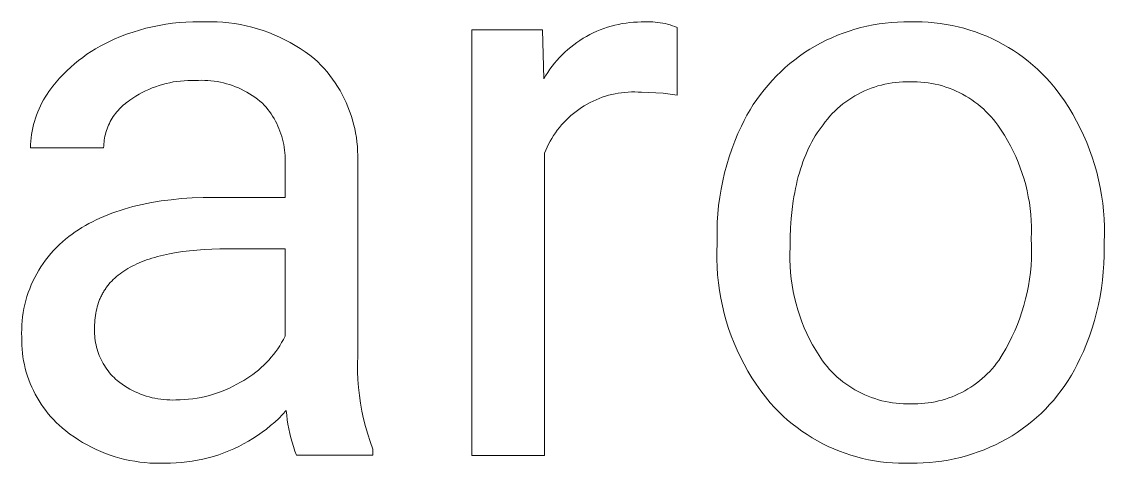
# Model space of a CAD drawing. Header units: millimetres. Extents: x 0 to 3480, y 0 to 2432.
# Drawn here: x 2773.3 to 2835.7, y 330.2 to 355.6 of the extents above; entities that cross this region are included whole.
import ezdxf

# ---------------------------------------------------------------- set-up
doc = ezdxf.new("R2010")
doc.units = ezdxf.units.MM
doc.header["$MEASUREMENT"] = 0
doc.layers.add('Domyślny', color=7, linetype='Continuous', true_color=0x000000)

msp = doc.modelspace()

# ---------------------------------------------------------------- linework, layer by layer
at = {"layer": 'Domyślny', "color": 18, "lineweight": 15, "true_color": 0x000000}
for p, q in [((2781.616, 355.467), (2782.001, 355.519)), ((2782.001, 355.519), (2782.388, 355.558)), ((2782.388, 355.558), (2782.775, 355.585)), ((2782.775, 355.585), (2783.164, 355.599)), ((2783.164, 355.599), (2783.552, 355.6)), ((2783.552, 355.6), (2783.891, 355.613)), ((2783.891, 355.613), (2784.23, 355.614)), ((2784.23, 355.614), (2784.569, 355.604)), ((2784.569, 355.604), (2784.907, 355.582)), ((2784.907, 355.582), (2785.244, 355.548)), ((2785.244, 355.548), (2785.58, 355.502)), ((2807.912, 355.502), (2808.129, 355.536)), ((2808.129, 355.536), (2808.347, 355.563)), ((2808.347, 355.563), (2808.566, 355.582)), ((2808.566, 355.582), (2808.786, 355.594)), ((2808.786, 355.594), (2809.006, 355.599)), ((2809.006, 355.599), (2809.226, 355.596)), ((2809.226, 355.596), (2809.371, 355.601)), ((2809.371, 355.601), (2809.517, 355.601)), ((2809.517, 355.601), (2809.663, 355.597)), ((2809.663, 355.597), (2809.808, 355.587)), ((2809.808, 355.587), (2809.953, 355.572)), ((2809.953, 355.572), (2810.098, 355.553)), ((2810.098, 355.553), (2810.242, 355.529)), ((2810.242, 355.529), (2810.385, 355.5)), ((2822.707, 355.482), (2823.06, 355.528)), ((2823.06, 355.528), (2823.415, 355.563)), ((2823.415, 355.563), (2823.77, 355.587)), ((2823.77, 355.587), (2824.127, 355.598)), ((2824.127, 355.598), (2824.483, 355.598)), ((2824.483, 355.598), (2824.832, 355.604)), ((2824.832, 355.604), (2825.182, 355.599)), ((2825.182, 355.599), (2825.531, 355.582)), ((2825.531, 355.582), (2825.879, 355.553)), ((2825.879, 355.553), (2826.226, 355.513)), ((2826.226, 355.513), (2826.571, 355.46)), ((2778.997, 354.753), (2779.36, 354.892)), ((2779.36, 354.892), (2779.727, 355.019)), ((2779.727, 355.019), (2780.099, 355.133)), ((2780.099, 355.133), (2780.474, 355.235)), ((2780.474, 355.235), (2780.852, 355.325)), ((2780.852, 355.325), (2781.233, 355.402)), ((2781.233, 355.402), (2781.616, 355.467)), ((2785.58, 355.502), (2785.914, 355.444)), ((2785.914, 355.444), (2786.246, 355.375)), ((2786.246, 355.375), (2786.575, 355.295)), ((2786.575, 355.295), (2786.901, 355.203)), ((2786.901, 355.203), (2787.224, 355.1)), ((2787.224, 355.1), (2787.543, 354.985)), ((2787.543, 354.985), (2787.858, 354.86)), ((2799.247, 330.656), (2799.247, 355.144)), ((2799.247, 355.144), (2803.315, 355.144)), ((2803.315, 355.144), (2803.384, 352.316)), ((2806.044, 354.871), (2806.241, 354.969)), ((2806.241, 354.969), (2806.441, 355.06)), ((2806.441, 355.06), (2806.644, 355.144)), ((2806.644, 355.144), (2806.85, 355.221)), ((2806.85, 355.221), (2807.058, 355.292)), ((2807.058, 355.292), (2807.269, 355.355)), ((2807.269, 355.355), (2807.481, 355.411)), ((2807.481, 355.411), (2807.696, 355.46)), ((2807.696, 355.46), (2807.912, 355.502)), ((2810.385, 355.5), (2810.526, 355.466)), ((2810.526, 355.466), (2810.667, 355.427)), ((2810.667, 355.427), (2810.806, 355.384)), ((2810.806, 355.384), (2810.944, 355.336)), ((2810.944, 355.336), (2811.08, 355.283)), ((2811.08, 355.283), (2811.08, 351.389)), ((2820.304, 354.83), (2820.637, 354.957)), ((2820.637, 354.957), (2820.974, 355.073)), ((2820.974, 355.073), (2821.314, 355.178)), ((2821.314, 355.178), (2821.659, 355.271)), ((2821.659, 355.271), (2822.005, 355.353)), ((2822.005, 355.353), (2822.355, 355.423)), ((2822.355, 355.423), (2822.707, 355.482)), ((2826.571, 355.46), (2826.914, 355.396)), ((2826.914, 355.396), (2827.255, 355.32)), ((2827.255, 355.32), (2827.593, 355.233)), ((2827.593, 355.233), (2827.929, 355.134)), ((2827.929, 355.134), (2828.26, 355.024)), ((2828.26, 355.024), (2828.588, 354.903)), ((2828.588, 354.903), (2828.911, 354.771)), ((2777.834, 354.208), (2778.098, 354.348)), ((2778.098, 354.348), (2778.366, 354.48)), ((2778.366, 354.48), (2778.638, 354.603)), ((2778.638, 354.603), (2778.997, 354.753)), ((2787.858, 354.86), (2788.168, 354.723)), ((2788.168, 354.723), (2788.474, 354.576)), ((2788.474, 354.576), (2788.774, 354.418)), ((2788.774, 354.418), (2789.068, 354.25)), ((2804.941, 354.15), (2805.115, 354.285)), ((2805.115, 354.285), (2805.292, 354.415)), ((2805.292, 354.415), (2805.474, 354.538)), ((2805.474, 354.538), (2805.66, 354.656)), ((2805.66, 354.656), (2805.85, 354.767)), ((2805.85, 354.767), (2806.044, 354.871)), ((2819.019, 354.213), (2819.332, 354.384)), ((2819.332, 354.384), (2819.651, 354.543)), ((2819.651, 354.543), (2819.975, 354.692)), ((2819.975, 354.692), (2820.304, 354.83)), ((2828.911, 354.771), (2829.23, 354.628)), ((2829.23, 354.628), (2829.543, 354.474)), ((2829.543, 354.474), (2829.851, 354.31)), ((2829.851, 354.31), (2830.154, 354.135)), ((2776.829, 353.561), (2777.072, 353.735)), ((2777.072, 353.735), (2777.321, 353.901)), ((2777.321, 353.901), (2777.575, 354.059)), ((2777.575, 354.059), (2777.834, 354.208)), ((2789.068, 354.25), (2789.356, 354.072)), ((2789.356, 354.072), (2789.638, 353.884)), ((2789.638, 353.884), (2789.913, 353.686)), ((2789.913, 353.686), (2790.182, 353.479)), ((2804.297, 353.552), (2804.451, 353.709)), ((2804.451, 353.709), (2804.609, 353.862)), ((2804.609, 353.862), (2804.773, 354.009)), ((2804.773, 354.009), (2804.941, 354.15)), ((2817.843, 353.426), (2818.125, 353.638)), ((2818.125, 353.638), (2818.415, 353.841)), ((2818.415, 353.841), (2818.712, 354.033)), ((2818.712, 354.033), (2819.019, 354.213)), ((2830.154, 354.135), (2830.45, 353.95)), ((2830.45, 353.95), (2830.74, 353.755)), ((2830.74, 353.755), (2831.023, 353.55)), ((2776.136, 352.993), (2776.36, 353.19)), ((2776.36, 353.19), (2776.592, 353.379)), ((2776.592, 353.379), (2776.829, 353.561)), ((2790.182, 353.479), (2790.372, 353.299)), ((2790.372, 353.299), (2790.556, 353.114)), ((2790.556, 353.114), (2790.733, 352.922)), ((2803.74, 352.872), (2803.87, 353.049)), ((2803.87, 353.049), (2804.007, 353.221)), ((2804.007, 353.221), (2804.149, 353.389)), ((2804.149, 353.389), (2804.297, 353.552)), ((2817.299, 352.975), (2817.567, 353.205)), ((2817.567, 353.205), (2817.843, 353.426)), ((2831.023, 353.55), (2831.299, 353.336)), ((2831.299, 353.336), (2831.567, 353.113)), ((2831.567, 353.113), (2831.828, 352.88)), ((2775.502, 352.359), (2775.706, 352.577)), ((2775.706, 352.577), (2775.917, 352.788)), ((2775.917, 352.788), (2776.136, 352.993)), ((2790.733, 352.922), (2790.904, 352.723)), ((2790.904, 352.723), (2791.068, 352.52)), ((2791.068, 352.52), (2791.224, 352.311)), ((2803.384, 352.316), (2803.497, 352.506)), ((2803.497, 352.506), (2803.615, 352.691)), ((2803.615, 352.691), (2803.74, 352.872)), ((2816.543, 352.232), (2816.787, 352.488)), ((2816.787, 352.488), (2817.039, 352.736)), ((2817.039, 352.736), (2817.299, 352.975)), ((2831.828, 352.88), (2832.081, 352.639)), ((2832.081, 352.639), (2832.325, 352.39)), ((2832.325, 352.39), (2832.561, 352.132)), ((2774.996, 351.752), (2775.115, 351.903)), ((2775.115, 351.903), (2775.305, 352.134)), ((2775.305, 352.134), (2775.502, 352.359)), ((2780.833, 351.799), (2780.639, 351.718)), ((2781.031, 351.874), (2780.833, 351.799)), ((2781.23, 351.942), (2781.031, 351.874)), ((2781.432, 352.003), (2781.23, 351.942)), ((2781.636, 352.057), (2781.432, 352.003)), ((2781.842, 352.104), (2781.636, 352.057)), ((2782.049, 352.143), (2781.842, 352.104)), ((2782.257, 352.175), (2782.049, 352.143)), ((2782.467, 352.2), (2782.257, 352.175)), ((2782.677, 352.218), (2782.467, 352.2)), ((2782.887, 352.228), (2782.677, 352.218)), ((2783.098, 352.232), (2782.887, 352.228)), ((2783.309, 352.227), (2783.098, 352.232)), ((2783.491, 352.237), (2783.309, 352.227)), ((2783.673, 352.24), (2783.491, 352.237)), ((2783.855, 352.237), (2783.673, 352.24)), ((2784.037, 352.227), (2783.855, 352.237)), ((2784.218, 352.212), (2784.037, 352.227)), ((2784.399, 352.19), (2784.218, 352.212)), ((2784.579, 352.162), (2784.399, 352.19)), ((2784.758, 352.128), (2784.579, 352.162)), ((2784.936, 352.088), (2784.758, 352.128)), ((2785.112, 352.042), (2784.936, 352.088)), ((2785.287, 351.99), (2785.112, 352.042)), ((2785.459, 351.932), (2785.287, 351.99)), ((2785.63, 351.869), (2785.459, 351.932)), ((2785.798, 351.799), (2785.63, 351.869)), ((2785.964, 351.724), (2785.798, 351.799)), ((2791.224, 352.311), (2791.374, 352.096)), ((2791.374, 352.096), (2791.516, 351.877)), ((2791.516, 351.877), (2791.651, 351.652)), ((2816.082, 351.697), (2816.308, 351.968)), ((2816.308, 351.968), (2816.543, 352.232)), ((2822.247, 351.784), (2822.054, 351.709)), ((2822.442, 351.853), (2822.247, 351.784)), ((2822.64, 351.914), (2822.442, 351.853)), ((2822.84, 351.969), (2822.64, 351.914)), ((2823.042, 352.017), (2822.84, 351.969)), ((2823.245, 352.058), (2823.042, 352.017)), ((2823.45, 352.092), (2823.245, 352.058)), ((2823.655, 352.119), (2823.45, 352.092)), ((2823.862, 352.139), (2823.655, 352.119)), ((2824.069, 352.152), (2823.862, 352.139)), ((2824.276, 352.157), (2824.069, 352.152)), ((2824.483, 352.155), (2824.276, 352.157)), ((2824.693, 352.158), (2824.483, 352.155)), ((2824.903, 352.153), (2824.693, 352.158)), ((2825.113, 352.141), (2824.903, 352.153)), ((2825.322, 352.121), (2825.113, 352.141)), ((2825.53, 352.095), (2825.322, 352.121)), ((2825.737, 352.061), (2825.53, 352.095)), ((2825.943, 352.019), (2825.737, 352.061)), ((2826.148, 351.971), (2825.943, 352.019)), ((2826.35, 351.916), (2826.148, 351.971)), ((2826.551, 351.853), (2826.35, 351.916)), ((2826.749, 351.784), (2826.551, 351.853)), ((2826.945, 351.707), (2826.749, 351.784)), ((2832.561, 352.132), (2832.846, 351.781)), ((2832.846, 351.781), (2833.119, 351.42)), ((2774.572, 351.11), (2774.67, 351.276)), ((2774.67, 351.276), (2774.773, 351.438)), ((2774.773, 351.438), (2774.882, 351.597)), ((2774.882, 351.597), (2774.996, 351.752)), ((2779.716, 351.212), (2779.542, 351.091)), ((2779.893, 351.326), (2779.716, 351.212)), ((2780.074, 351.433), (2779.893, 351.326)), ((2780.259, 351.535), (2780.074, 351.433)), ((2780.447, 351.63), (2780.259, 351.535)), ((2780.639, 351.718), (2780.447, 351.63)), ((2786.127, 351.643), (2785.964, 351.724)), ((2786.288, 351.557), (2786.127, 351.643)), ((2786.445, 351.465), (2786.288, 351.557)), ((2786.599, 351.368), (2786.445, 351.465)), ((2786.75, 351.266), (2786.599, 351.368)), ((2786.897, 351.159), (2786.75, 351.266)), ((2787.04, 351.046), (2786.897, 351.159)), ((2791.651, 351.652), (2791.778, 351.424)), ((2791.778, 351.424), (2791.897, 351.191)), ((2791.897, 351.191), (2792.007, 350.954)), ((2806.578, 351.197), (2806.401, 351.125)), ((2806.757, 351.263), (2806.578, 351.197)), ((2806.939, 351.323), (2806.757, 351.263)), ((2807.122, 351.376), (2806.939, 351.323)), ((2807.308, 351.423), (2807.122, 351.376)), ((2807.495, 351.464), (2807.308, 351.423)), ((2807.683, 351.498), (2807.495, 351.464)), ((2807.872, 351.525), (2807.683, 351.498)), ((2808.062, 351.546), (2807.872, 351.525)), ((2808.253, 351.561), (2808.062, 351.546)), ((2808.444, 351.568), (2808.253, 351.561)), ((2808.635, 351.569), (2808.444, 351.568)), ((2808.826, 351.564), (2808.635, 351.569)), ((2809.017, 351.552), (2808.826, 351.564)), ((2809.431, 351.546), (2809.017, 351.552)), ((2809.845, 351.527), (2809.431, 351.546)), ((2810.258, 351.495), (2809.845, 351.527)), ((2810.67, 351.449), (2810.258, 351.495)), ((2811.08, 351.389), (2810.67, 351.449)), ((2815.658, 351.132), (2815.865, 351.418)), ((2815.865, 351.418), (2816.082, 351.697)), ((2821.133, 351.235), (2820.959, 351.121)), ((2821.31, 351.342), (2821.133, 351.235)), ((2821.491, 351.443), (2821.31, 351.342)), ((2821.676, 351.538), (2821.491, 351.443)), ((2821.863, 351.627), (2821.676, 351.538)), ((2822.054, 351.709), (2821.863, 351.627)), ((2827.137, 351.624), (2826.945, 351.707)), ((2827.327, 351.534), (2827.137, 351.624)), ((2827.514, 351.438), (2827.327, 351.534)), ((2827.697, 351.335), (2827.514, 351.438)), ((2827.877, 351.226), (2827.697, 351.335)), ((2828.052, 351.111), (2827.877, 351.226)), ((2833.119, 351.42), (2833.38, 351.051)), ((2774.237, 350.418), (2774.312, 350.595)), ((2774.312, 350.595), (2774.393, 350.77)), ((2774.393, 350.77), (2774.48, 350.941)), ((2774.48, 350.941), (2774.572, 351.11)), ((2778.941, 350.59), (2778.865, 350.507)), ((2779.019, 350.67), (2778.941, 350.59)), ((2779.1, 350.748), (2779.019, 350.67)), ((2779.184, 350.822), (2779.1, 350.748)), ((2779.27, 350.894), (2779.184, 350.822)), ((2779.359, 350.963), (2779.27, 350.894)), ((2779.449, 351.029), (2779.359, 350.963)), ((2779.542, 351.091), (2779.449, 351.029)), ((2787.18, 350.929), (2787.04, 351.046)), ((2787.289, 350.812), (2787.18, 350.929)), ((2787.393, 350.691), (2787.289, 350.812)), ((2787.494, 350.566), (2787.393, 350.691)), ((2787.59, 350.438), (2787.494, 350.566)), ((2792.007, 350.954), (2792.11, 350.714)), ((2792.11, 350.714), (2792.205, 350.47)), ((2805.401, 350.566), (2805.246, 350.454)), ((2805.559, 350.674), (2805.401, 350.566)), ((2805.721, 350.776), (2805.559, 350.674)), ((2805.886, 350.872), (2805.721, 350.776)), ((2806.055, 350.962), (2805.886, 350.872)), ((2806.226, 351.046), (2806.055, 350.962)), ((2806.401, 351.125), (2806.226, 351.046)), ((2815.095, 350.234), (2815.273, 350.539)), ((2815.273, 350.539), (2815.46, 350.839)), ((2815.46, 350.839), (2815.658, 351.132)), ((2820.307, 350.61), (2820.156, 350.468)), ((2820.464, 350.746), (2820.307, 350.61)), ((2820.625, 350.877), (2820.464, 350.746)), ((2820.79, 351.002), (2820.625, 350.877)), ((2820.959, 351.121), (2820.79, 351.002)), ((2828.223, 350.99), (2828.052, 351.111)), ((2828.391, 350.862), (2828.223, 350.99)), ((2828.553, 350.729), (2828.391, 350.862)), ((2828.711, 350.591), (2828.553, 350.729)), ((2828.864, 350.447), (2828.711, 350.591)), ((2833.38, 351.051), (2833.628, 350.672)), ((2833.628, 350.672), (2833.863, 350.286)), ((2774.048, 349.873), (2774.105, 350.057)), ((2774.105, 350.057), (2774.168, 350.239)), ((2774.168, 350.239), (2774.237, 350.418)), ((2778.474, 349.961), (2778.42, 349.863)), ((2778.532, 350.058), (2778.474, 349.961)), ((2778.592, 350.152), (2778.532, 350.058)), ((2778.656, 350.244), (2778.592, 350.152)), ((2778.723, 350.334), (2778.656, 350.244)), ((2778.793, 350.422), (2778.723, 350.334)), ((2778.865, 350.507), (2778.793, 350.422)), ((2787.682, 350.307), (2787.59, 350.438)), ((2787.769, 350.173), (2787.682, 350.307)), ((2787.852, 350.036), (2787.769, 350.173)), ((2787.93, 349.896), (2787.852, 350.036)), ((2788.003, 349.754), (2787.93, 349.896)), ((2792.205, 350.47), (2792.291, 350.223)), ((2792.291, 350.223), (2792.368, 349.973)), ((2792.368, 349.973), (2792.437, 349.721)), ((2804.67, 349.951), (2804.538, 349.813)), ((2804.808, 350.084), (2804.67, 349.951)), ((2804.95, 350.212), (2804.808, 350.084)), ((2805.096, 350.336), (2804.95, 350.212)), ((2805.246, 350.454), (2805.096, 350.336)), ((2814.771, 349.606), (2814.928, 349.922)), ((2814.928, 349.922), (2815.095, 350.234)), ((2819.732, 350.013), (2819.601, 349.852)), ((2819.868, 350.17), (2819.732, 350.013)), ((2820.009, 350.322), (2819.868, 350.17)), ((2820.156, 350.468), (2820.009, 350.322)), ((2829.011, 350.298), (2828.864, 350.447)), ((2829.154, 350.143), (2829.011, 350.298)), ((2829.291, 349.984), (2829.154, 350.143)), ((2829.422, 349.82), (2829.291, 349.984)), ((2833.863, 350.286), (2834.085, 349.891)), ((2834.085, 349.891), (2834.293, 349.49)), ((2773.882, 349.122), (2773.914, 349.312)), ((2773.914, 349.312), (2773.953, 349.501)), ((2773.953, 349.501), (2773.997, 349.688)), ((2773.997, 349.688), (2774.048, 349.873)), ((2778.201, 349.348), (2778.168, 349.241)), ((2778.238, 349.454), (2778.201, 349.348)), ((2778.278, 349.558), (2778.238, 349.454)), ((2778.322, 349.662), (2778.278, 349.558)), ((2778.369, 349.763), (2778.322, 349.662)), ((2778.42, 349.863), (2778.369, 349.763)), ((2788.072, 349.61), (2788.003, 349.754)), ((2788.136, 349.463), (2788.072, 349.61)), ((2788.194, 349.314), (2788.136, 349.463)), ((2788.248, 349.163), (2788.194, 349.314)), ((2792.437, 349.721), (2792.498, 349.467)), ((2792.498, 349.467), (2792.549, 349.211)), ((2804.17, 349.374), (2804.058, 349.219)), ((2804.287, 349.525), (2804.17, 349.374)), ((2804.41, 349.671), (2804.287, 349.525)), ((2804.538, 349.813), (2804.41, 349.671)), ((2814.573, 349.171), (2814.771, 349.606)), ((2819.247, 349.372), (2819.138, 349.208)), ((2819.36, 349.532), (2819.247, 349.372)), ((2819.477, 349.687), (2819.36, 349.532)), ((2819.601, 349.852), (2819.477, 349.687)), ((2829.548, 349.652), (2829.422, 349.82)), ((2829.745, 349.367), (2829.548, 349.652)), ((2829.931, 349.075), (2829.745, 349.367)), ((2834.293, 349.49), (2834.487, 349.081)), ((2773.824, 348.549), (2773.837, 348.74)), ((2773.837, 348.74), (2773.856, 348.932)), ((2773.856, 348.932), (2773.882, 349.122)), ((2778.057, 348.692), (2778.046, 348.58)), ((2778.072, 348.803), (2778.057, 348.692)), ((2778.09, 348.914), (2778.072, 348.803)), ((2778.112, 349.024), (2778.09, 348.914)), ((2778.138, 349.133), (2778.112, 349.024)), ((2778.168, 349.241), (2778.138, 349.133)), ((2788.296, 349.01), (2788.248, 349.163)), ((2788.339, 348.856), (2788.296, 349.01)), ((2788.377, 348.701), (2788.339, 348.856)), ((2788.41, 348.544), (2788.377, 348.701)), ((2792.549, 349.211), (2792.592, 348.953)), ((2792.592, 348.953), (2792.626, 348.693)), ((2792.626, 348.693), (2792.651, 348.433)), ((2803.754, 348.733), (2803.664, 348.564)), ((2803.849, 348.898), (2803.754, 348.733)), ((2803.951, 349.06), (2803.849, 348.898)), ((2804.058, 349.219), (2803.951, 349.06)), ((2814.221, 348.283), (2814.39, 348.73)), ((2814.39, 348.73), (2814.573, 349.171)), ((2818.832, 348.692), (2818.737, 348.511)), ((2818.93, 348.868), (2818.832, 348.692)), ((2819.032, 349.04), (2818.93, 348.868)), ((2819.138, 349.208), (2819.032, 349.04)), ((2830.109, 348.777), (2829.931, 349.075)), ((2830.276, 348.474), (2830.109, 348.777)), ((2834.487, 349.081), (2834.668, 348.666)), ((2834.668, 348.666), (2834.834, 348.245)), ((2773.817, 348.356), (2773.824, 348.549)), ((2778.036, 348.356), (2773.817, 348.356)), ((2778.039, 348.468), (2778.036, 348.356)), ((2778.046, 348.58), (2778.039, 348.468)), ((2788.438, 348.386), (2788.41, 348.544)), ((2788.46, 348.228), (2788.438, 348.386)), ((2788.476, 348.069), (2788.46, 348.228)), ((2788.488, 347.909), (2788.476, 348.069)), ((2792.651, 348.433), (2792.668, 348.172)), ((2792.668, 348.172), (2792.675, 347.911)), ((2803.502, 348.217), (2803.431, 348.04)), ((2803.431, 348.04), (2803.431, 330.656)), ((2803.58, 348.392), (2803.502, 348.217)), ((2803.664, 348.564), (2803.58, 348.392)), ((2814.067, 347.831), (2814.221, 348.283)), ((2818.559, 348.138), (2818.476, 347.944)), ((2818.647, 348.326), (2818.559, 348.138)), ((2818.737, 348.511), (2818.647, 348.326)), ((2830.433, 348.165), (2830.276, 348.474)), ((2830.579, 347.851), (2830.433, 348.165)), ((2834.834, 348.245), (2834.986, 347.819)), ((2788.494, 347.749), (2788.488, 347.909)), ((2788.489, 347.429), (2788.494, 347.589)), ((2788.489, 345.505), (2788.489, 347.429)), ((2788.494, 347.589), (2788.494, 347.749)), ((2792.675, 347.911), (2792.673, 347.649)), ((2792.673, 347.649), (2792.673, 336.384)), ((2813.928, 347.374), (2814.067, 347.831)), ((2818.32, 347.545), (2818.248, 347.339)), ((2818.396, 347.747), (2818.32, 347.545)), ((2818.476, 347.944), (2818.396, 347.747)), ((2830.715, 347.532), (2830.579, 347.851)), ((2830.841, 347.209), (2830.715, 347.532)), ((2834.986, 347.819), (2835.123, 347.388)), ((2813.696, 346.447), (2813.804, 346.913)), ((2813.804, 346.913), (2813.928, 347.374)), ((2818.114, 346.915), (2818.052, 346.697)), ((2818.179, 347.129), (2818.114, 346.915)), ((2818.248, 347.339), (2818.179, 347.129)), ((2830.955, 346.882), (2830.841, 347.209)), ((2831.059, 346.551), (2830.955, 346.882)), ((2835.123, 347.388), (2835.245, 346.953)), ((2835.245, 346.953), (2835.353, 346.513)), ((2813.602, 345.979), (2813.696, 346.447)), ((2817.941, 346.247), (2817.891, 346.016)), ((2817.995, 346.474), (2817.941, 346.247)), ((2818.052, 346.697), (2817.995, 346.474)), ((2831.151, 346.217), (2831.059, 346.551)), ((2831.232, 345.881), (2831.151, 346.217)), ((2835.353, 346.513), (2835.446, 346.07)), ((2813.524, 345.508), (2813.602, 345.979)), ((2817.801, 345.541), (2817.762, 345.298)), ((2817.844, 345.781), (2817.801, 345.541)), ((2817.891, 346.016), (2817.844, 345.781)), ((2831.302, 345.541), (2831.232, 345.881)), ((2831.361, 345.2), (2831.302, 345.541)), ((2835.446, 346.07), (2835.523, 345.625)), ((2835.523, 345.625), (2835.585, 345.176)), ((2779.223, 344.829), (2779.472, 344.902)), ((2779.472, 344.902), (2779.726, 344.971)), ((2779.726, 344.971), (2779.985, 345.035)), ((2779.985, 345.035), (2780.248, 345.096)), ((2780.248, 345.096), (2780.515, 345.152)), ((2780.515, 345.152), (2780.788, 345.204)), ((2780.788, 345.204), (2781.346, 345.296)), ((2781.346, 345.296), (2781.922, 345.371)), ((2781.922, 345.371), (2782.517, 345.43)), ((2782.517, 345.43), (2783.129, 345.472)), ((2783.129, 345.472), (2783.761, 345.497)), ((2783.761, 345.497), (2784.41, 345.505)), ((2784.41, 345.505), (2788.489, 345.505)), ((2813.415, 344.559), (2813.462, 345.034)), ((2813.462, 345.034), (2813.524, 345.508)), ((2817.762, 345.298), (2817.695, 344.797)), ((2831.408, 344.857), (2831.361, 345.2)), ((2835.585, 345.176), (2835.632, 344.726)), ((2777.607, 344.206), (2777.824, 344.307)), ((2777.824, 344.307), (2778.046, 344.405)), ((2778.046, 344.405), (2778.272, 344.498)), ((2778.272, 344.498), (2778.503, 344.587)), ((2778.503, 344.587), (2778.738, 344.672)), ((2778.738, 344.672), (2778.978, 344.753)), ((2778.978, 344.753), (2779.223, 344.829)), ((2813.384, 344.082), (2813.415, 344.559)), ((2817.643, 344.281), (2817.606, 343.747)), ((2817.695, 344.797), (2817.643, 344.281)), ((2831.444, 344.512), (2831.408, 344.857)), ((2831.468, 344.166), (2831.444, 344.512)), ((2835.632, 344.726), (2835.664, 344.275)), ((2776.59, 343.639), (2776.784, 343.761)), ((2776.784, 343.761), (2776.983, 343.878)), ((2776.983, 343.878), (2777.186, 343.992)), ((2777.186, 343.992), (2777.394, 344.101)), ((2777.394, 344.101), (2777.607, 344.206)), ((2813.369, 343.605), (2813.384, 344.082)), ((2817.606, 343.747), (2817.583, 343.196)), ((2831.481, 343.82), (2831.468, 344.166)), ((2831.482, 343.473), (2831.481, 343.82)), ((2835.664, 344.275), (2835.681, 343.823)), ((2835.681, 343.823), (2835.682, 343.371)), ((2775.658, 342.942), (2775.839, 343.096)), ((2775.839, 343.096), (2776.025, 343.243)), ((2776.025, 343.243), (2776.216, 343.384)), ((2776.216, 343.384), (2776.401, 343.514)), ((2776.401, 343.514), (2776.59, 343.639)), ((2813.369, 343.127), (2813.369, 343.605)), ((2813.369, 342.837), (2813.369, 343.127)), ((2817.583, 343.196), (2817.576, 342.629)), ((2831.472, 343.127), (2831.482, 343.473)), ((2831.488, 342.739), (2831.472, 343.127)), ((2835.682, 343.371), (2835.667, 342.919)), ((2774.991, 342.268), (2775.149, 342.445)), ((2775.149, 342.445), (2775.313, 342.617)), ((2775.313, 342.617), (2775.483, 342.782)), ((2775.483, 342.782), (2775.658, 342.942)), ((2782.987, 342.428), (2782.589, 342.38)), ((2783.402, 342.468), (2782.987, 342.428)), ((2783.831, 342.499), (2783.402, 342.468)), ((2784.275, 342.521), (2783.831, 342.499)), ((2784.735, 342.534), (2784.275, 342.521)), ((2785.21, 342.538), (2784.735, 342.534)), ((2788.489, 342.538), (2785.21, 342.538)), ((2788.489, 337.508), (2788.489, 342.538)), ((2813.354, 342.388), (2813.369, 342.837)), ((2817.576, 342.629), (2817.564, 342.264)), ((2831.491, 342.35), (2831.488, 342.739)), ((2835.667, 342.919), (2835.667, 342.629)), ((2835.667, 342.629), (2835.667, 342.155)), ((2774.554, 341.706), (2774.693, 341.898)), ((2774.693, 341.898), (2774.839, 342.086)), ((2774.839, 342.086), (2774.991, 342.268)), ((2780.22, 341.793), (2780.08, 341.735)), ((2780.365, 341.849), (2780.22, 341.793)), ((2780.513, 341.903), (2780.365, 341.849)), ((2780.666, 341.955), (2780.513, 341.903)), ((2780.821, 342.005), (2780.666, 341.955)), ((2780.981, 342.052), (2780.821, 342.005)), ((2781.145, 342.097), (2780.981, 342.052)), ((2781.312, 342.14), (2781.145, 342.097)), ((2781.483, 342.181), (2781.312, 342.14)), ((2781.836, 342.256), (2781.483, 342.181)), ((2782.205, 342.322), (2781.836, 342.256)), ((2782.589, 342.38), (2782.205, 342.322)), ((2813.355, 341.938), (2813.354, 342.388)), ((2813.37, 341.489), (2813.355, 341.938)), ((2817.564, 342.264), (2817.565, 341.9)), ((2817.565, 341.9), (2817.578, 341.536)), ((2831.459, 341.574), (2831.482, 341.962)), ((2831.482, 341.962), (2831.491, 342.35)), ((2835.667, 342.155), (2835.652, 341.682)), ((2774.178, 341.102), (2774.296, 341.307)), ((2774.296, 341.307), (2774.422, 341.509)), ((2774.422, 341.509), (2774.554, 341.706)), ((2779.089, 341.188), (2778.982, 341.11)), ((2779.2, 341.264), (2779.089, 341.188)), ((2779.314, 341.338), (2779.2, 341.264)), ((2779.432, 341.41), (2779.314, 341.338)), ((2779.554, 341.479), (2779.432, 341.41)), ((2779.68, 341.546), (2779.554, 341.479)), ((2779.809, 341.611), (2779.68, 341.546)), ((2779.943, 341.674), (2779.809, 341.611)), ((2780.08, 341.735), (2779.943, 341.674)), ((2813.401, 341.04), (2813.37, 341.489)), ((2817.578, 341.536), (2817.604, 341.172)), ((2817.604, 341.172), (2817.643, 340.81)), ((2831.374, 340.801), (2831.423, 341.187)), ((2831.423, 341.187), (2831.459, 341.574)), ((2835.621, 341.21), (2835.574, 340.739)), ((2835.652, 341.682), (2835.621, 341.21)), ((2773.865, 340.462), (2773.962, 340.679)), ((2773.962, 340.679), (2774.066, 340.892)), ((2774.066, 340.892), (2774.178, 341.102)), ((2778.42, 340.595), (2778.339, 340.502)), ((2778.504, 340.686), (2778.42, 340.595)), ((2778.592, 340.776), (2778.504, 340.686)), ((2778.684, 340.863), (2778.592, 340.776)), ((2778.78, 340.947), (2778.684, 340.863)), ((2778.879, 341.03), (2778.78, 340.947)), ((2778.982, 341.11), (2778.879, 341.03)), ((2813.448, 340.592), (2813.401, 341.04)), ((2813.509, 340.147), (2813.448, 340.592)), ((2817.643, 340.81), (2817.694, 340.449)), ((2831.312, 340.417), (2831.374, 340.801)), ((2835.574, 340.739), (2835.512, 340.27)), ((2773.62, 339.793), (2773.694, 340.019)), ((2773.694, 340.019), (2773.776, 340.242)), ((2773.776, 340.242), (2773.865, 340.462)), ((2777.963, 339.948), (2777.935, 339.894)), ((2777.993, 340.001), (2777.963, 339.948)), ((2778.023, 340.053), (2777.993, 340.001)), ((2778.055, 340.105), (2778.023, 340.053)), ((2778.087, 340.157), (2778.055, 340.105)), ((2778.12, 340.208), (2778.087, 340.157)), ((2778.154, 340.258), (2778.12, 340.208)), ((2778.189, 340.308), (2778.154, 340.258)), ((2778.226, 340.357), (2778.189, 340.308)), ((2778.263, 340.406), (2778.226, 340.357)), ((2778.3, 340.454), (2778.263, 340.406)), ((2778.339, 340.502), (2778.3, 340.454)), ((2813.585, 339.704), (2813.509, 340.147)), ((2817.694, 340.449), (2817.757, 340.09)), ((2817.757, 340.09), (2817.833, 339.733)), ((2831.149, 339.658), (2831.237, 340.036)), ((2831.237, 340.036), (2831.312, 340.417)), ((2835.512, 340.27), (2835.435, 339.802)), ((2773.445, 339.103), (2773.496, 339.335)), ((2773.496, 339.335), (2773.554, 339.566)), ((2773.554, 339.566), (2773.62, 339.793)), ((2777.701, 339.328), (2777.666, 339.208)), ((2777.74, 339.445), (2777.701, 339.328)), ((2777.783, 339.561), (2777.74, 339.445)), ((2777.806, 339.618), (2777.783, 339.561)), ((2777.83, 339.674), (2777.806, 339.618)), ((2777.855, 339.73), (2777.83, 339.674)), ((2777.881, 339.785), (2777.855, 339.73)), ((2777.907, 339.84), (2777.881, 339.785)), ((2777.935, 339.894), (2777.907, 339.84)), ((2813.677, 339.263), (2813.585, 339.704)), ((2817.833, 339.733), (2817.922, 339.38)), ((2817.922, 339.38), (2818.023, 339.03)), ((2831.048, 339.282), (2831.149, 339.658)), ((2835.342, 339.338), (2835.234, 338.877)), ((2835.435, 339.802), (2835.342, 339.338)), ((2773.369, 338.635), (2773.403, 338.87)), ((2773.403, 338.87), (2773.445, 339.103)), ((2777.561, 338.706), (2777.544, 338.575)), ((2777.581, 338.835), (2777.561, 338.706)), ((2777.606, 338.961), (2777.581, 338.835)), ((2777.634, 339.086), (2777.606, 338.961)), ((2777.666, 339.208), (2777.634, 339.086)), ((2813.783, 338.826), (2813.677, 339.263)), ((2813.904, 338.393), (2813.783, 338.826)), ((2818.023, 339.03), (2818.135, 338.683)), ((2818.135, 338.683), (2818.26, 338.34)), ((2830.81, 338.543), (2830.935, 338.91)), ((2830.935, 338.91), (2831.048, 339.282)), ((2835.234, 338.877), (2835.111, 338.42)), ((2773.314, 337.925), (2773.324, 338.162)), ((2773.324, 338.162), (2773.342, 338.399)), ((2773.342, 338.399), (2773.369, 338.635)), ((2777.516, 338.17), (2777.514, 338.03)), ((2777.522, 338.307), (2777.516, 338.17)), ((2777.531, 338.442), (2777.522, 338.307)), ((2777.544, 338.575), (2777.531, 338.442)), ((2814.04, 337.964), (2813.904, 338.393)), ((2818.26, 338.34), (2818.396, 338.002)), ((2830.521, 337.821), (2830.672, 338.179)), ((2830.672, 338.179), (2830.81, 338.543)), ((2835.111, 338.42), (2834.974, 337.967)), ((2773.312, 337.688), (2773.314, 337.925)), ((2773.319, 337.451), (2773.312, 337.688)), ((2773.317, 337.224), (2773.319, 337.451)), ((2777.514, 338.03), (2777.509, 337.902)), ((2777.509, 337.902), (2777.509, 337.774)), ((2777.509, 337.774), (2777.512, 337.646)), ((2777.512, 337.646), (2777.52, 337.518)), ((2777.52, 337.518), (2777.533, 337.391)), ((2788.393, 337.325), (2788.489, 337.508)), ((2814.19, 337.54), (2814.04, 337.964)), ((2814.354, 337.121), (2814.19, 337.54)), ((2818.396, 338.002), (2818.545, 337.669)), ((2818.545, 337.669), (2818.704, 337.342)), ((2830.185, 337.12), (2830.359, 337.468)), ((2830.359, 337.468), (2830.521, 337.821)), ((2834.821, 337.519), (2834.654, 337.076)), ((2834.974, 337.967), (2834.821, 337.519)), ((2773.323, 336.998), (2773.317, 337.224)), ((2773.337, 336.772), (2773.323, 336.998)), ((2777.533, 337.391), (2777.55, 337.264)), ((2777.55, 337.264), (2777.571, 337.137)), ((2777.571, 337.137), (2777.596, 337.012)), ((2777.596, 337.012), (2777.626, 336.887)), ((2777.626, 336.887), (2777.659, 336.763)), ((2787.947, 336.625), (2788.067, 336.794)), ((2788.067, 336.794), (2788.182, 336.967)), ((2788.182, 336.967), (2788.29, 337.144)), ((2788.29, 337.144), (2788.393, 337.325)), ((2814.533, 336.708), (2814.354, 337.121)), ((2818.704, 337.342), (2818.875, 337.02)), ((2818.875, 337.02), (2819.057, 336.704)), ((2830, 336.779), (2830.185, 337.12)), ((2834.654, 337.076), (2834.472, 336.639)), ((2773.359, 336.546), (2773.337, 336.772)), ((2773.388, 336.322), (2773.359, 336.546)), ((2773.425, 336.098), (2773.388, 336.322)), ((2777.659, 336.763), (2777.697, 336.641)), ((2777.697, 336.641), (2777.74, 336.52)), ((2777.74, 336.52), (2777.786, 336.401)), ((2777.786, 336.401), (2777.836, 336.283)), ((2777.836, 336.283), (2777.89, 336.167)), ((2787.552, 336.143), (2787.689, 336.299)), ((2787.689, 336.299), (2787.821, 336.46)), ((2787.821, 336.46), (2787.947, 336.625)), ((2792.673, 336.384), (2792.662, 335.928)), ((2814.725, 336.302), (2814.533, 336.708)), ((2814.931, 335.902), (2814.725, 336.302)), ((2819.057, 336.704), (2819.25, 336.395)), ((2819.25, 336.395), (2819.453, 336.092)), ((2829.594, 336.115), (2829.803, 336.444)), ((2829.803, 336.444), (2830, 336.779)), ((2834.276, 336.208), (2834.123, 335.891)), ((2834.472, 336.639), (2834.276, 336.208)), ((2773.469, 335.876), (2773.425, 336.098)), ((2773.521, 335.656), (2773.469, 335.876)), ((2773.581, 335.438), (2773.521, 335.656)), ((2777.89, 336.167), (2777.948, 336.053)), ((2777.948, 336.053), (2778.01, 335.941)), ((2778.01, 335.941), (2778.076, 335.831)), ((2778.076, 335.831), (2778.146, 335.723)), ((2778.146, 335.723), (2778.219, 335.618)), ((2778.219, 335.618), (2778.295, 335.515)), ((2786.794, 335.436), (2786.955, 335.567)), ((2786.955, 335.567), (2787.112, 335.704)), ((2787.112, 335.704), (2787.264, 335.845)), ((2787.264, 335.845), (2787.411, 335.992)), ((2787.411, 335.992), (2787.552, 336.143)), ((2792.662, 335.928), (2792.667, 335.472)), ((2815.15, 335.509), (2814.931, 335.902)), ((2819.453, 336.092), (2819.581, 335.926)), ((2819.581, 335.926), (2819.713, 335.763)), ((2819.713, 335.763), (2819.852, 335.606)), ((2819.852, 335.606), (2819.996, 335.453)), ((2829.078, 335.491), (2829.215, 335.641)), ((2829.215, 335.641), (2829.347, 335.795)), ((2829.347, 335.795), (2829.473, 335.953)), ((2829.473, 335.953), (2829.594, 336.115)), ((2833.96, 335.579), (2833.785, 335.273)), ((2834.123, 335.891), (2833.96, 335.579)), ((2773.648, 335.221), (2773.581, 335.438)), ((2773.722, 335.007), (2773.648, 335.221)), ((2773.803, 334.796), (2773.722, 335.007)), ((2778.295, 335.515), (2778.375, 335.415)), ((2778.375, 335.415), (2778.459, 335.318)), ((2778.459, 335.318), (2778.545, 335.223)), ((2778.545, 335.223), (2778.635, 335.132)), ((2778.635, 335.132), (2778.728, 335.044)), ((2778.728, 335.044), (2778.824, 334.959)), ((2778.824, 334.959), (2778.96, 334.852)), ((2785.928, 334.866), (2786.109, 334.968)), ((2786.109, 334.968), (2786.286, 335.077)), ((2786.286, 335.077), (2786.459, 335.191)), ((2786.459, 335.191), (2786.629, 335.311)), ((2786.629, 335.311), (2786.794, 335.436)), ((2792.667, 335.472), (2792.687, 335.017)), ((2792.687, 335.017), (2792.721, 334.562)), ((2815.383, 335.124), (2815.15, 335.509)), ((2815.629, 334.748), (2815.383, 335.124)), ((2819.996, 335.453), (2820.145, 335.306)), ((2820.145, 335.306), (2820.299, 335.164)), ((2820.299, 335.164), (2820.457, 335.027)), ((2820.457, 335.027), (2820.621, 334.895)), ((2828.322, 334.818), (2828.482, 334.943)), ((2828.482, 334.943), (2828.638, 335.072)), ((2828.638, 335.072), (2828.789, 335.207)), ((2828.789, 335.207), (2828.936, 335.347)), ((2828.936, 335.347), (2829.078, 335.491)), ((2833.6, 334.973), (2833.406, 334.68)), ((2833.785, 335.273), (2833.6, 334.973)), ((2773.892, 334.588), (2773.803, 334.796)), ((2773.988, 334.383), (2773.892, 334.588)), ((2774.09, 334.181), (2773.988, 334.383)), ((2778.96, 334.852), (2779.1, 334.751)), ((2779.1, 334.751), (2779.243, 334.654)), ((2779.243, 334.654), (2779.389, 334.562)), ((2779.389, 334.562), (2779.539, 334.475)), ((2779.539, 334.475), (2779.691, 334.394)), ((2779.691, 334.394), (2779.846, 334.318)), ((2779.846, 334.318), (2780.004, 334.247)), ((2784.599, 334.249), (2784.828, 334.333)), ((2784.828, 334.333), (2785.055, 334.425)), ((2785.055, 334.425), (2785.279, 334.524)), ((2785.279, 334.524), (2785.499, 334.631)), ((2785.499, 334.631), (2785.716, 334.745)), ((2785.716, 334.745), (2785.928, 334.866)), ((2792.721, 334.562), (2792.772, 334.109)), ((2815.887, 334.379), (2815.629, 334.748)), ((2816.157, 334.02), (2815.887, 334.379)), ((2820.621, 334.895), (2820.789, 334.77)), ((2820.789, 334.77), (2820.961, 334.65)), ((2820.961, 334.65), (2821.137, 334.536)), ((2821.137, 334.536), (2821.317, 334.429)), ((2821.317, 334.429), (2821.5, 334.327)), ((2821.5, 334.327), (2821.687, 334.232)), ((2827.464, 334.282), (2827.643, 334.378)), ((2827.643, 334.378), (2827.818, 334.479)), ((2827.818, 334.479), (2827.99, 334.586)), ((2827.99, 334.586), (2828.158, 334.7)), ((2828.158, 334.7), (2828.322, 334.818)), ((2833.201, 334.393), (2832.986, 334.114)), ((2833.406, 334.68), (2833.201, 334.393)), ((2774.2, 333.982), (2774.09, 334.181)), ((2774.316, 333.788), (2774.2, 333.982)), ((2774.438, 333.598), (2774.316, 333.788)), ((2780.004, 334.247), (2780.164, 334.181)), ((2780.164, 334.181), (2780.326, 334.122)), ((2780.326, 334.122), (2780.491, 334.068)), ((2780.491, 334.068), (2780.656, 334.019)), ((2780.656, 334.019), (2780.824, 333.976)), ((2780.824, 333.976), (2780.993, 333.939)), ((2780.993, 333.939), (2781.163, 333.908)), ((2781.163, 333.908), (2781.334, 333.883)), ((2781.334, 333.883), (2781.506, 333.864)), ((2781.506, 333.864), (2781.678, 333.851)), ((2781.678, 333.851), (2781.851, 333.843)), ((2781.851, 333.843), (2782.024, 333.842)), ((2782.024, 333.842), (2782.196, 333.846)), ((2782.196, 333.846), (2782.441, 333.85)), ((2782.441, 333.85), (2782.685, 333.862)), ((2782.685, 333.862), (2782.929, 333.882)), ((2782.929, 333.882), (2783.172, 333.91)), ((2783.172, 333.91), (2783.414, 333.947)), ((2783.414, 333.947), (2783.655, 333.991)), ((2783.655, 333.991), (2783.894, 334.044)), ((2783.894, 334.044), (2784.131, 334.104)), ((2784.131, 334.104), (2784.366, 334.173)), ((2784.366, 334.173), (2784.599, 334.249)), ((2792.772, 334.109), (2792.837, 333.657)), ((2816.44, 333.67), (2816.157, 334.02)), ((2821.687, 334.232), (2821.877, 334.144)), ((2821.877, 334.144), (2822.07, 334.062)), ((2822.07, 334.062), (2822.266, 333.987)), ((2822.266, 333.987), (2822.464, 333.919)), ((2822.464, 333.919), (2822.665, 333.857)), ((2822.665, 333.857), (2822.867, 333.803)), ((2822.867, 333.803), (2823.071, 333.755)), ((2823.071, 333.755), (2823.277, 333.715)), ((2823.277, 333.715), (2823.484, 333.682)), ((2823.484, 333.682), (2823.692, 333.656)), ((2825.339, 333.652), (2825.54, 333.676)), ((2825.54, 333.676), (2825.741, 333.707)), ((2825.741, 333.707), (2825.94, 333.745)), ((2825.94, 333.745), (2826.137, 333.789)), ((2826.137, 333.789), (2826.333, 333.84)), ((2826.333, 333.84), (2826.528, 333.898)), ((2826.528, 333.898), (2826.72, 333.962)), ((2826.72, 333.962), (2826.91, 334.032)), ((2826.91, 334.032), (2827.097, 334.109)), ((2827.097, 334.109), (2827.282, 334.193)), ((2827.282, 334.193), (2827.464, 334.282)), ((2832.763, 333.842), (2832.53, 333.578)), ((2832.986, 334.114), (2832.763, 333.842)), ((2774.567, 333.412), (2774.438, 333.598)), ((2774.703, 333.23), (2774.567, 333.412)), ((2774.844, 333.053), (2774.703, 333.23)), ((2774.991, 332.881), (2774.844, 333.053)), ((2788.559, 333.232), (2788.343, 333.005)), ((2788.581, 332.968), (2788.559, 333.232)), ((2792.837, 333.657), (2792.918, 333.209)), ((2792.918, 333.209), (2793.013, 332.763)), ((2816.676, 333.412), (2816.44, 333.67)), ((2816.921, 333.162), (2816.676, 333.412)), ((2817.174, 332.921), (2816.921, 333.162)), ((2823.692, 333.656), (2823.901, 333.637)), ((2823.901, 333.637), (2824.11, 333.625)), ((2824.11, 333.625), (2824.32, 333.621)), ((2824.32, 333.621), (2824.53, 333.624)), ((2824.53, 333.624), (2824.732, 333.62)), ((2824.732, 333.62), (2824.935, 333.624)), ((2824.935, 333.624), (2825.137, 333.635)), ((2825.137, 333.635), (2825.339, 333.652)), ((2832.037, 333.074), (2831.778, 332.835)), ((2832.288, 333.322), (2832.037, 333.074)), ((2832.53, 333.578), (2832.288, 333.322)), ((2775.144, 332.715), (2774.991, 332.881)), ((2775.303, 332.553), (2775.144, 332.715)), ((2775.467, 332.397), (2775.303, 332.553)), ((2787.89, 332.572), (2787.653, 332.368)), ((2788.12, 332.785), (2787.89, 332.572)), ((2788.343, 333.005), (2788.12, 332.785)), ((2788.612, 332.704), (2788.581, 332.968)), ((2788.65, 332.442), (2788.612, 332.704)), ((2788.697, 332.181), (2788.65, 332.442)), ((2793.013, 332.763), (2793.123, 332.32)), ((2817.435, 332.689), (2817.174, 332.921)), ((2817.704, 332.465), (2817.435, 332.689)), ((2817.981, 332.251), (2817.704, 332.465)), ((2831.512, 332.606), (2831.237, 332.385)), ((2831.778, 332.835), (2831.512, 332.606)), ((2775.637, 332.247), (2775.467, 332.397)), ((2775.863, 332.062), (2775.637, 332.247)), ((2776.096, 331.885), (2775.863, 332.062)), ((2776.334, 331.716), (2776.096, 331.885)), ((2787.158, 331.983), (2786.902, 331.803)), ((2787.409, 332.171), (2787.158, 331.983)), ((2787.653, 332.368), (2787.409, 332.171)), ((2788.753, 331.922), (2788.697, 332.181)), ((2788.816, 331.665), (2788.753, 331.922)), ((2793.123, 332.32), (2793.248, 331.882)), ((2793.248, 331.882), (2793.388, 331.447)), ((2818.264, 332.046), (2817.981, 332.251)), ((2818.555, 331.851), (2818.264, 332.046)), ((2818.851, 331.666), (2818.555, 331.851)), ((2830.666, 331.972), (2830.371, 331.781)), ((2830.955, 332.174), (2830.666, 331.972)), ((2831.237, 332.385), (2830.955, 332.174)), ((2776.578, 331.555), (2776.334, 331.716)), ((2776.827, 331.402), (2776.578, 331.555)), ((2777.082, 331.258), (2776.827, 331.402)), ((2777.341, 331.122), (2777.082, 331.258)), ((2786.098, 331.317), (2785.819, 331.174)), ((2786.371, 331.47), (2786.098, 331.317)), ((2786.639, 331.632), (2786.371, 331.47)), ((2786.902, 331.803), (2786.639, 331.632)), ((2788.888, 331.409), (2788.816, 331.665)), ((2788.967, 331.157), (2788.888, 331.409)), ((2793.388, 331.447), (2793.543, 331.018)), ((2819.154, 331.491), (2818.851, 331.666)), ((2819.463, 331.327), (2819.154, 331.491)), ((2819.777, 331.173), (2819.463, 331.327)), ((2829.419, 331.269), (2829.091, 331.119)), ((2829.742, 331.429), (2829.419, 331.269)), ((2830.059, 331.6), (2829.742, 331.429)), ((2830.371, 331.781), (2830.059, 331.6)), ((2777.604, 330.995), (2777.341, 331.122)), ((2777.872, 330.878), (2777.604, 330.995)), ((2778.143, 330.769), (2777.872, 330.878)), ((2778.418, 330.669), (2778.143, 330.769)), ((2778.696, 330.579), (2778.418, 330.669)), ((2778.977, 330.498), (2778.696, 330.579)), ((2784.363, 330.6), (2784.062, 330.515)), ((2784.662, 330.695), (2784.363, 330.6)), ((2784.957, 330.8), (2784.662, 330.695)), ((2785.249, 330.915), (2784.957, 330.8)), ((2785.536, 331.04), (2785.249, 330.915)), ((2785.819, 331.174), (2785.536, 331.04)), ((2789.055, 330.906), (2788.967, 331.157)), ((2789.15, 330.659), (2789.055, 330.906)), ((2793.543, 330.659), (2789.15, 330.659)), ((2793.543, 331.018), (2793.543, 330.659)), ((2803.431, 330.656), (2799.247, 330.656)), ((2820.096, 331.029), (2819.777, 331.173)), ((2820.42, 330.897), (2820.096, 331.029)), ((2820.748, 330.776), (2820.42, 330.897)), ((2821.08, 330.666), (2820.748, 330.776)), ((2821.415, 330.568), (2821.08, 330.666)), ((2821.754, 330.48), (2821.415, 330.568)), ((2827.735, 330.63), (2827.387, 330.537)), ((2828.08, 330.736), (2827.735, 330.63)), ((2828.421, 330.852), (2828.08, 330.736)), ((2828.758, 330.98), (2828.421, 330.852)), ((2829.091, 331.119), (2828.758, 330.98)), ((2779.261, 330.427), (2778.977, 330.498)), ((2779.546, 330.366), (2779.261, 330.427)), ((2779.834, 330.314), (2779.546, 330.366)), ((2780.123, 330.271), (2779.834, 330.314)), ((2780.414, 330.239), (2780.123, 330.271)), ((2780.705, 330.216), (2780.414, 330.239)), ((2780.997, 330.203), (2780.705, 330.216)), ((2781.29, 330.2), (2780.997, 330.203)), ((2781.582, 330.207), (2781.29, 330.2)), ((2781.895, 330.209), (2781.582, 330.207)), ((2782.208, 330.221), (2781.895, 330.209)), ((2782.521, 330.244), (2782.208, 330.221)), ((2782.832, 330.278), (2782.521, 330.244)), ((2783.143, 330.321), (2782.832, 330.278)), ((2783.451, 330.376), (2783.143, 330.321)), ((2783.758, 330.44), (2783.451, 330.376)), ((2784.062, 330.515), (2783.758, 330.44)), ((2822.095, 330.405), (2821.754, 330.48)), ((2822.439, 330.341), (2822.095, 330.405)), ((2822.785, 330.289), (2822.439, 330.341)), ((2823.132, 330.248), (2822.785, 330.289)), ((2823.481, 330.219), (2823.132, 330.248)), ((2823.83, 330.203), (2823.481, 330.219)), ((2824.18, 330.198), (2823.83, 330.203)), ((2824.53, 330.205), (2824.18, 330.198)), ((2824.89, 330.205), (2824.53, 330.205)), ((2825.25, 330.217), (2824.89, 330.205)), ((2825.61, 330.241), (2825.25, 330.217)), ((2825.969, 330.277), (2825.61, 330.241)), ((2826.326, 330.324), (2825.969, 330.277)), ((2826.682, 330.383), (2826.326, 330.324)), ((2827.036, 330.454), (2826.682, 330.383)), ((2827.387, 330.537), (2827.036, 330.454))]:
    msp.add_line(p, q, dxfattribs=at)

doc.saveas('drawing.dxf')
